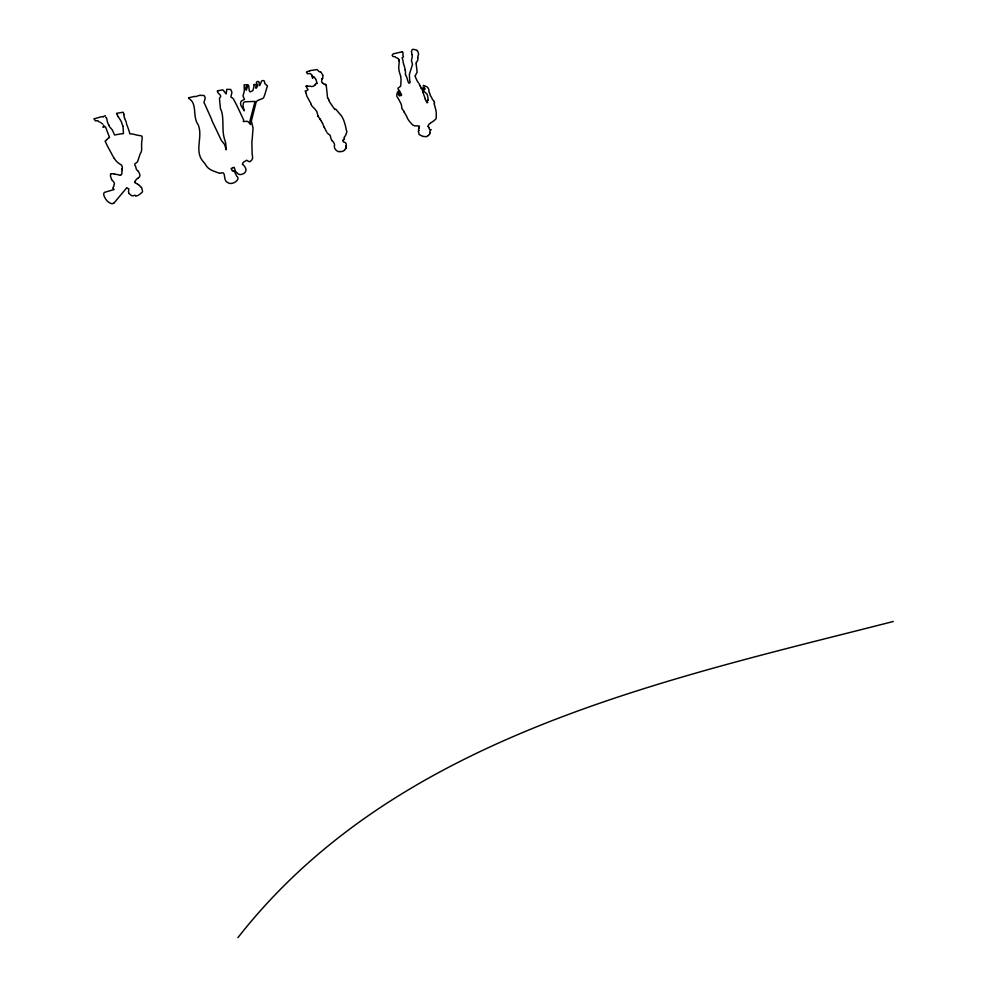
<?xml version="1.0" encoding="UTF-8"?>
<svg xmlns="http://www.w3.org/2000/svg" width="987" height="987" viewBox="0 0 987 987"><rect width="100%" height="100%" fill="white"/><g stroke="black" fill="none" stroke-linecap="round" stroke-linejoin="round"><path stroke-width="1.48" d="M104.091 126.472L102.969 127.212A2.505 2.171 13.7 0 1 103.203 126.805L103.401 126.533M400.685 76.258L400.315 74.901A14.361 12.473 13.7 0 1 399.908 73.926L399.353 72.002A33.299 28.931 13.7 0 1 398.847 69.226L398.81 68.745A20.628 17.926 13.7 0 1 398.748 66.845L399.044 63.686A9.722 8.451 13.7 0 0 399.081 61.231M128.841 193.131L128.396 191.305M142.547 190.972L142.547 191.108A2.961 2.579 13.7 0 1 142.079 192.329L140.697 193.551A8.019 6.971 13.7 0 0 139.907 194.192L137.835 195.562A10.919 9.475 13.7 0 0 137.119 195.722L137.02 195.747A2.208 1.912 13.7 0 1 135.737 195.845M429.764 133.911L429.542 134.491M399.019 91.692L398.551 91.1M231.328 169.147L232.044 170.048M326.105 85.104L325.439 84.166A6.823 5.922 13.7 0 1 324.032 84.364L323.662 83.599M253.967 84.66L253.943 85.425A3.01 2.616 13.7 0 1 254.054 86.005L252.894 90.644L250.118 91.927A3.96 3.442 13.7 0 0 249.871 91.507A2.381 2.06 13.7 0 0 249.316 90.927C248.749 87.522 248.835 80.786 246.873 88.472A5.354 4.651 13.7 0 0 246.738 89.175L246.294 90.224L245.96 89.657A19.925 17.31 13.7 0 1 245.738 88.633L245.689 88.336A2.43 2.11 13.7 0 1 245.738 87.547L247.157 84.993M128.816 190.454L128.742 190.022A1.715 1.493 13.7 0 0 128.766 189.381L128.717 189.233A5.367 4.664 13.7 0 1 128.655 188.862L128.668 188.628M403.794 110.963L401.808 108.533A3.899 3.38 13.7 0 0 401.869 108.064L401.438 104.967A52.508 45.612 13.7 0 1 400.969 103.771L399.069 99.946A6.144 5.342 13.7 0 1 398.612 99.255L398.538 99.07M101.969 123.597L102.611 123.967M234.166 167.383L235.387 170.874A1.937 1.678 13.7 0 0 235.449 171.22L235.868 171.676A2.295 1.999 13.7 0 1 236.152 171.935L236.337 172.133A4.367 3.8 13.7 0 0 236.732 172.528L237.472 173.317M217.448 90.964C216.437 93.346 223.161 95.208 219.83 97.824A2.11 1.838 13.7 0 0 219.459 98.552L220.397 108.188A3.245 2.813 13.7 0 0 221.014 109.73C224.431 118.6 221.507 129.988 224.542 139.192A92.692 80.515 13.7 0 1 225.678 143.115L226.27 149.802L224.542 144.373L221.396 140.487L211.674 120.032A3.714 3.22 13.7 0 1 211.65 119.39L204.642 103.82A10.635 9.241 13.7 0 1 203.939 102.475L205.111 98.601A6.564 5.7 13.7 0 0 205.037 97.17L203.976 95.443L200.484 95.406A6.267 5.441 13.7 0 1 200.225 95.134L195.377 96.677M128.803 193.366L130.802 195.044A5.614 4.873 13.7 0 0 131.802 195.685L133.405 195.845M402.326 57.579L403.473 56.876L402.943 55.371A5.354 4.651 13.7 0 1 402.955 54.951A16.471 14.311 13.7 0 0 402.881 52.323L402.116 51.817M428.802 127.397L429.024 128.187A11.536 10.018 13.7 0 1 429.222 128.557A11.449 9.944 13.7 0 0 429.419 128.939L429.493 129.063A3.01 2.616 13.7 0 0 429.727 129.396M399.019 93.086L399.044 91.668M399.032 93.296L398.341 94.012L398.896 95.221A4.121 3.578 13.7 0 0 399.266 95.776L400.068 95.875L399.39 94.283M188.468 97.812L194.784 96.381M398.933 60.54L398.958 59.738M400.648 76.492L400.993 78.886A4.577 3.985 13.7 0 1 401.08 79.614L401.006 80.848A43.983 38.209 13.7 0 0 400.833 84.623L400.549 86.387A15.447 13.411 13.7 0 1 399.279 87.152L398.069 88.139A1.32 1.147 13.7 0 0 398.045 88.904L398.292 89.311A11.202 9.734 13.7 0 0 398.526 89.607A13.053 11.338 13.7 0 1 400.327 92.371L400.759 93.358A5.317 4.627 13.7 0 0 401.08 93.888L401.438 94.493A1.555 1.357 13.7 0 1 401.524 95.036L401.512 95.184A2.406 2.085 13.7 0 1 401.401 95.603L400.697 94.814A9.241 8.032 13.7 0 0 400.488 94.234L399.809 93.296M417.637 57.628L417.908 58.764A1.579 1.382 13.7 0 1 417.994 59.306L417.809 59.973A12.646 10.98 13.7 0 1 416.687 61.959L416.206 62.551M122.08 168.678L122.191 168.185A8.821 7.662 13.7 0 0 122.277 167.79A2.85 2.48 13.7 0 0 122.178 166.507L122.117 166.433A6.008 5.219 13.7 0 1 121.932 166.026L121.894 165.927A7.452 6.465 13.7 0 0 121.734 165.52A2.023 1.764 13.7 0 0 120.858 164.644L120.513 164.447A15.965 13.867 13.7 0 1 114.332 158.389M428.876 127.163L427.864 126.484M416.193 64.007L417.119 72.113L415.428 75.456A1.653 1.431 13.7 0 0 415.231 76.073M418.932 127.928L419.093 127.459A7.106 6.181 13.7 0 0 419.339 126.916L419.389 126.632A2.85 2.467 13.7 0 0 419.339 126.151L418.932 125.991A12.757 11.079 13.7 0 0 417.378 125.88L415.194 125.867A4.306 3.738 13.7 0 1 414.256 125.682A5.009 4.355 13.7 0 1 412.381 124.67L409.654 121.598A26.316 22.861 13.7 0 1 408.013 119.279L407.545 118.415A15.558 13.51 13.7 0 1 407.039 117.342L406.607 116.306A9.697 8.427 13.7 0 0 406.262 115.59L404.423 112.469M344.401 137.279L344.426 137.193A5.391 4.676 13.7 0 0 344.352 138.846L344.414 139.352M306.661 72.433L306.945 73.211M346.092 145.595L346.227 145.175A3.405 2.961 13.7 0 0 346.19 143.905A2.69 2.344 13.7 0 0 345.549 142.93L345.487 142.881A3.788 3.294 13.7 0 0 345.006 142.473M109.52 137.415L105.486 126.829L104.733 126.953M434.132 103.869L434.514 105.054A1.764 1.53 13.7 0 1 434.687 105.473L435.366 108.225A10.339 8.982 13.7 0 1 435.612 108.989L436.217 112.259A9.179 7.97 13.7 0 1 436.254 113.234L436.229 117.391A3.936 3.417 13.7 0 1 435.649 119.279L433.638 120.945A37.605 32.657 13.7 0 1 431.553 122.363L430.838 122.844A2.788 2.418 13.7 0 0 430.554 123.141L430.505 123.202M342.785 140.709L343.353 139.426A10.24 8.895 13.7 0 0 344.007 139.525L344.327 139.525M416.304 63.834L416.193 63.143M418.476 129.223L418.463 129.84A5.095 4.417 13.7 0 0 418.796 130.432M237.916 937.65C394.985 736.993 659.328 681.227 893.297 621.489M126.632 187.949L114.43 202.508A6.687 5.811 13.7 0 1 114.11 202.828L114.048 202.89M417.846 57.456L417.957 56.641A1.604 1.394 13.7 0 1 417.945 56.111L418.513 54.643A3.084 2.677 13.7 0 0 418.55 54.026L418.241 52.582A17.717 15.385 13.7 0 0 417.994 51.941L417.513 51.053A2.258 1.962 13.7 0 0 417.143 50.695L416.711 50.386M345.869 148.321L345.672 148.531A2.591 2.245 13.7 0 0 345.228 149.111A4.145 3.603 13.7 0 1 344.451 150.357M344.426 136.959L344.895 136.416A8.414 7.304 13.7 0 0 345.66 135.207L345.758 134.972A21.011 18.247 13.7 0 0 346.19 133.862L346.819 131.962A1.875 1.629 13.7 0 0 346.819 131.518L346.597 130.802A18.136 15.755 13.7 0 1 346.03 128.581L345.573 126.435A29.104 25.28 13.7 0 0 345.117 124.633L344.204 121.672A26.859 23.33 13.7 0 0 342.995 118.613L342.6 117.872A25.81 22.417 13.7 0 0 341.983 116.737A13.201 11.462 13.7 0 0 341.416 115.861L336.086 109.545A2.196 1.912 13.7 0 0 335.691 109.199L335.111 109.261A9.216 8.007 13.7 0 0 334.79 109.471L330.065 102.673A13.534 11.758 13.7 0 1 329.041 100.526L329.016 100.341M106.707 139.648L106.263 140.092A14.842 12.893 13.7 0 1 105.782 140.549L105.535 140.771A9.228 8.007 13.7 0 0 105.19 141.079L105.115 141.462A2.147 1.863 13.7 0 1 105.584 142.054L106.46 143.929A57.184 49.671 13.7 0 0 107.731 146.594L114.159 158.463M418.636 129.05L418.661 129.013A1.431 1.246 13.7 0 0 418.981 128.384M430.283 123.437L429.345 123.868A1.53 1.332 13.7 0 0 428.913 124.51L427.976 126.065M121.709 174.28L121.463 174.514A6.588 5.725 13.7 0 0 120.92 175.106L120.426 175.365M311.176 86.56L313.052 86.325A3.59 3.121 13.7 0 0 313.952 85.844L314.841 85.116M312.46 76.196L311.867 76.443A3.245 2.813 13.7 0 0 312.534 76.443L312.632 76.431M429.32 134.466L428.148 135.614M138.266 178.005L137.612 178.437A7.402 6.428 13.7 0 0 136.292 179.461L136.083 179.819A19.74 17.149 13.7 0 0 135.527 180.646L135.441 180.781A8.797 7.637 13.7 0 0 134.898 181.756A1.382 1.197 13.7 0 0 134.861 182.287M109.36 137.526L108.385 138.229A18.815 16.347 13.7 0 0 106.695 139.648M254.004 84.574L256.312 84.487L255.621 88.016L256.349 88.151L257.854 85.45L256.595 83.537A1.937 1.69 13.7 0 1 256.521 82.957C255.621 81.181 259.803 80.835 259.162 82.661A1.715 1.493 13.7 0 0 259.013 82.97L259.655 85.672L261.58 81.193A2.147 1.863 13.7 0 1 262.011 80.774L262.443 80.601A2.505 2.184 13.7 0 1 263.035 80.576C265.75 80.465 263.566 83.5 265.589 84.154A2.406 2.085 13.7 0 1 266.108 84.66A1.629 1.419 13.7 0 1 266.305 84.981L267.132 85.598A1.382 1.197 13.7 0 1 267.452 86.017C265.984 89.829 265.244 94.333 263.455 97.984A14.386 12.498 13.7 0 1 262.493 98.527L260.099 99.514A11.289 9.808 13.7 0 1 259.297 99.823L258.656 100.057A22.442 19.493 13.7 0 0 257.706 100.44L256.213 101.846L251.364 121.056L253.054 127.989L252.08 140.697A36.63 31.818 13.7 0 0 251.858 141.622L251.759 142.116A8.612 7.477 13.7 0 1 251.858 142.436L252.154 154.786A1.295 1.123 13.7 0 1 252.388 155.23L252.598 157.908A4.318 3.751 13.7 0 1 252.376 158.759L252.203 159.191A5.873 5.095 13.7 0 1 251.845 159.956L249.896 161.683A4.133 3.59 13.7 0 1 248.86 161.56L246.639 160.227A12.597 10.931 13.7 0 1 245.368 161.091L244.455 161.584A5.453 4.738 13.7 0 1 243.949 161.794L243.061 162.707A9.389 8.155 13.7 0 0 242.753 163.311L242.42 163.978M134.133 195.315L134.972 195.401M231.192 168.481L232.784 167.79M219.891 173.12L220.644 173.083A1.949 1.69 13.7 0 0 221.063 173.107L221.544 172.996A4.232 3.677 13.7 0 0 221.976 172.787C226.035 171.874 223 181.189 227.726 182.509C231.735 185.988 241.642 179.363 236.596 176.031A9.673 8.402 13.7 0 1 236.325 175.304L235.807 174.144A1.974 1.715 13.7 0 0 235.498 173.848L234.277 170.936M135.527 163.361L135.601 163.324A9.586 8.328 13.7 0 0 136.403 162.732L136.971 162.275A4.762 4.145 13.7 0 0 137.612 161.56L140.129 154.021A9.068 7.871 13.7 0 1 140.536 153.182L141.018 152.356A4.516 3.923 13.7 0 0 141.277 151.776L141.474 150.949A17.223 14.965 13.7 0 0 141.659 149.049L141.585 145.052A37.654 32.707 13.7 0 1 141.844 141.055L142.091 139.105A20.073 17.433 13.7 0 0 142.19 137.144L141.746 136.009A6.28 5.453 13.7 0 0 141.178 135.861L140.783 135.762A20.801 18.062 13.7 0 0 139.586 135.54L137.612 135.231A11.462 9.956 13.7 0 1 136.058 134.874L133.023 134.109A23.219 20.172 13.7 0 0 130.938 133.887L130.309 133.85A1.456 1.271 13.7 0 1 129.939 133.788L129.741 133.59A9.685 8.414 13.7 0 0 129.667 133.183L129.433 132.233A43.773 38.024 13.7 0 0 128.779 130.099L126.422 123.572M430.727 129.766L429.863 129.556M306.426 90.866L308.018 89.731L306.389 86.881A5.527 4.799 13.7 0 1 306.069 86.227L306.081 86.214M427.84 135.737L426.631 136.675L422.905 136.428M233.66 167.408L233.512 167.482A11.091 9.636 13.7 0 1 233.068 167.679M217.461 90.89L222.877 89.842L226.208 93.962L226.702 89.361L230.687 89.422L231.933 92.272L230.909 96.997L233.228 98.601L237.176 106.152L243.715 120.093L243.246 121.574L247.206 121.315A6.724 5.836 13.7 0 1 247.897 121.672L248.255 121.907A2.319 2.011 13.7 0 1 248.662 122.351L250.525 124.498L250.402 123.276A15.484 13.448 13.7 0 1 250.254 122.844L250.019 121.956A8.291 7.205 13.7 0 1 249.97 120.759L255.065 101.427L245.109 101.76A8.118 7.057 13.7 0 0 243.678 102.599C241.161 106.806 248.058 117.132 240.902 105.399A9.537 8.291 13.7 0 1 240.581 103.055L241.062 101.254L244.542 99.329L242.975 96.035L244.332 91.014L244.134 84.833L247.108 84.734M233.376 171.022L233.993 170.911M233.117 171.109L233.031 171.096A1.468 1.271 13.7 0 1 232.821 170.665L232.229 170.628M430.937 129.642L429.999 131.086A2.122 1.851 13.7 0 0 429.888 131.74L429.913 131.987A10.043 8.723 13.7 0 1 429.95 132.591M306.143 86.079L306.254 86.054A4.454 3.874 13.7 0 1 307.463 86.165L307.586 86.19M322.515 78.615L322.391 78.639A4.293 3.726 13.7 0 1 322.009 78.652M103.98 125.842L103.462 125.078M113.752 189.627L104.338 192.403A6.588 5.725 13.7 0 0 103.845 193.464L103.709 194.032A2.505 2.171 13.7 0 0 103.734 194.575L104.042 195.747A8.858 7.699 13.7 0 0 104.449 196.882L104.548 197.042A35.396 30.745 13.7 0 0 105.597 198.88L106.547 200.262A7.316 6.354 13.7 0 0 107.312 201.089L107.756 201.471A17.495 15.2 13.7 0 0 109.594 202.779L111.494 203.655A1.875 1.629 13.7 0 0 112.123 203.692L112.247 203.68A5.034 4.367 13.7 0 0 113.061 203.495L113.32 203.396A2.208 1.912 13.7 0 0 113.826 203.1M219.447 173.342C214.413 171.096 208.479 170.319 205.382 164.41A27.87 24.206 13.7 0 0 204.58 163.126C192.86 151.764 203.655 137.637 198.103 124.584C192.206 116.774 197.745 103.524 188.751 98.404M309.733 70.719L309.943 70.657A9.043 7.847 13.7 0 1 311.485 70.361L312.176 70.311A16.224 14.089 13.7 0 0 312.904 70.225L316.987 69.559L317.888 70.262A5.219 4.528 13.7 0 0 318.295 70.805L319.048 71.706A8.254 7.168 13.7 0 1 320.047 71.767L320.343 71.829M340.219 151.504L341.638 151.554A2.899 2.517 13.7 0 0 342.267 151.443A8.747 7.6 13.7 0 0 344.278 150.382M105.35 115.689L103.277 116.577M401.795 51.879L394.146 53.631A22.01 19.111 13.7 0 0 393.196 53.878L392.147 55.21A7.254 6.304 13.7 0 0 392.295 55.568L392.666 56.185A1.271 1.098 13.7 0 0 393.529 56.592L395.084 56.728A1.937 1.678 13.7 0 1 395.355 56.975L395.442 57.061A3.183 2.764 13.7 0 0 397.193 58.023L398.23 58.714M428.173 100.415L428.247 100.403A5.478 4.75 13.7 0 0 428.222 99.884L427.902 97.664A3.541 3.084 13.7 0 0 427.864 97.17L427.655 96.282A18.765 16.298 13.7 0 1 427.482 95.579L427.272 94.678A6.477 5.626 13.7 0 0 427.198 94.345L426.273 93.346A6.662 5.786 13.7 0 1 425.779 93.025L425.545 92.84A2.319 2.011 13.7 0 1 425.175 92.445L424.62 91.779A1.752 1.518 13.7 0 1 424.225 91.446L423.818 90.162A1.986 1.727 13.7 0 0 423.633 89.842L423.522 89.706M128.137 188.517L126.99 188.073M427.729 102.636L427.556 102.623A1.53 1.32 13.7 0 0 426.89 102.759L426.68 102.08A4.898 4.256 13.7 0 0 426.273 101.353L426.15 101.155A9.475 8.241 13.7 0 1 425.274 98.971M310.251 86.066L310.214 86.066A4.034 3.504 13.7 0 0 309.412 86.128L309.104 86.177A4.627 4.01 13.7 0 1 307.586 86.251L307.525 86.177M138.34 184.692L137.279 183.804M322.342 82.994L321.663 81.847A18.025 15.656 13.7 0 1 321.885 78.96M138.587 184.705L139.315 185.223A3.43 2.986 13.7 0 0 139.846 185.852L140.45 186.555M429.789 132.789L429.641 132.961A2.677 2.319 13.7 0 0 429.851 133.331L429.888 133.393M422.757 136.354L419.315 134.627A1.431 1.246 13.7 0 1 418.969 134.22C419.191 132.172 417.415 131.518 418.92 130.654M307.586 73.791L310.276 73.507L311.83 75.111M101.735 116.639L93.79 118.921M135.096 195.426L135.75 195.747M114.27 173.885L115.171 174.144A7.933 6.897 13.7 0 0 115.923 174.329L117.034 174.526A22.01 19.123 13.7 0 1 117.515 174.613L118.884 174.896A7.156 6.218 13.7 0 1 120.143 175.242L120.192 175.279M398.366 58.764L398.896 59.565M424.225 87.238L424.842 89.299M100.353 122.326L101.192 122.844M344.747 142.325L343.661 142.066A2.307 1.999 13.7 0 1 343.365 141.56L343.205 141.166M95.727 120.636L95.813 120.673A2.665 2.307 13.7 0 1 95.085 120.328A1.357 1.184 13.7 0 1 94.727 119.995L94.653 119.883M136.959 183.693L136.848 183.656A2.973 2.591 13.7 0 1 136.354 183.397L136.218 183.323A2.048 1.777 13.7 0 0 135.799 183.212L135.034 182.743A1.567 1.357 13.7 0 1 134.874 182.287M312.657 78.306L313.41 77.035M419.142 83.624L419.376 84.154A4.824 4.195 13.7 0 0 419.709 85.166L419.833 85.45M423.916 87.991L422.609 87.942L423.374 89.496M313.891 76.789L313.965 76.838A5.009 4.343 13.7 0 1 314.939 78.047L315.581 79.083M404.226 112.345L403.794 111.556M138.044 170.973L137.588 170.665A4.503 3.911 13.7 0 1 136.86 169.937L136.774 169.85A3.269 2.85 13.7 0 1 136.317 169.098A9.426 8.192 13.7 0 1 136.107 168.395L135.54 166.223A2.073 1.801 13.7 0 0 135.367 165.902L134.886 165.224A1.777 1.542 13.7 0 1 135.342 163.509M311.954 75.222L312.176 75.468A5.157 4.479 13.7 0 1 312.435 75.95L312.435 75.95M329.905 135.12L328.622 134.146A6.934 6.021 13.7 0 1 327.277 132.986M429.296 92.482L428.926 91.149A9.327 8.106 13.7 0 0 428.58 88.879A10.018 8.698 13.7 0 0 427.161 86.942L423.448 85.363L423.152 86.066M111.802 179.856L112.148 180.189A6.403 5.564 13.7 0 1 112.481 180.522A19.296 16.754 13.7 0 1 113.246 181.411L113.665 181.941A5.071 4.404 13.7 0 1 114.381 183.36L114.455 183.792A1.505 1.308 13.7 0 1 114.233 184.322A2.467 2.147 13.7 0 0 113.924 184.902C114.911 186.765 111.198 187.851 113.53 188.85A2.628 2.282 13.7 0 1 113.826 189.307L113.875 189.442M237.645 173.539C239.656 176.142 246.368 173.527 245.923 169.949A5.317 4.627 13.7 0 0 245.812 168.987L245.738 168.678A7.378 6.415 13.7 0 0 245.084 167.185A22.269 19.345 13.7 0 0 244.764 166.68A2.714 2.356 13.7 0 0 244.394 166.223L242.506 164.212M319.973 118.896L319.911 118.822A6.527 5.675 13.7 0 1 319.257 118.008L318.345 116.528M332.125 140.647L332.261 140.796A20.419 17.741 13.7 0 0 332.681 141.227L333.125 141.696A7.291 6.329 13.7 0 1 333.618 142.288L334.507 144.423A5.367 4.664 13.7 0 0 334.556 144.818A6.082 5.28 13.7 0 0 338.738 151.714M122.943 112.271L116.441 113.357M430.468 95.628L431.812 97.96A19.999 17.371 13.7 0 0 432.479 99.403L432.664 99.786A4.059 3.529 13.7 0 1 433.318 100.23L433.898 101.167M429.468 92.642L430.098 94.653A4.306 3.738 13.7 0 0 430.184 95.085L430.258 95.295M321.219 120.537L320.985 120.303A2.319 2.023 13.7 0 1 320.467 119.846L320.356 119.723A1.382 1.209 13.7 0 1 319.924 118.896M311.028 104.4L311.09 104.486A3.862 3.356 13.7 0 1 311.324 104.856L311.732 105.634A4.873 4.232 13.7 0 0 312.521 106.682L313.434 107.534A23.478 20.394 13.7 0 1 314.878 109.088L316.79 111.457L317.937 115.898M318.283 116.454L318.209 116.343A3.689 3.208 13.7 0 1 317.925 115.898M138.266 171.232L138.513 171.676A12.103 10.524 13.7 0 0 138.686 172.034L138.883 172.367A7.156 6.206 13.7 0 1 139.315 173.12L139.426 173.453A15.15 13.152 13.7 0 1 139.796 174.699L139.895 175.353A2.603 2.258 13.7 0 1 139.858 175.834L139.71 176.303A5.132 4.454 13.7 0 1 138.254 177.993M322.798 75.135L322.49 74.679A7.97 6.921 13.7 0 1 322.206 74.235L321.306 72.693A2.356 2.048 13.7 0 0 320.43 71.718M418.34 82.748L418.18 82.464A14.484 12.584 13.7 0 0 417.6 81.588L417.513 81.477A5.071 4.404 13.7 0 1 417.328 81.181L415.687 77.714A9.253 8.032 13.7 0 1 415.502 77.159L415.243 76.073M140.536 186.777L141.56 187.579A1.777 1.542 13.7 0 1 141.869 188.344L141.881 188.887A2.233 1.949 13.7 0 0 141.943 189.245L142.301 190.158M321.219 121.13L321.306 121.29A3.812 3.306 13.7 0 1 321.54 121.759L322.058 122.326A2.492 2.171 13.7 0 1 322.169 122.844L322.243 123.239M322.7 123.4A4.096 3.553 13.7 0 1 322.946 124.091L323.242 125.065A12.732 11.054 13.7 0 0 324.057 126.978L324.39 127.533M324.279 127.348L325.661 130.013A12.868 11.178 13.7 0 0 326.709 131.925M398.353 98.7L398.217 98.441A5.034 4.367 13.7 0 0 397.798 97.799L397.613 97.602A8.315 7.217 13.7 0 1 397.354 97.294A2.776 2.406 13.7 0 1 396.823 96.01L396.823 95.85A4.232 3.677 13.7 0 0 396.774 95.307L397.329 92.408A11.906 10.339 13.7 0 1 398.267 91.31M424.657 88.929L424.706 89.027A3.208 2.788 13.7 0 0 423.929 87.979M420.672 86.955L420.721 87.066A8.414 7.304 13.7 0 1 421.104 88.016M422.954 92.42L424.435 96.541A13.707 11.906 13.7 0 1 425.089 98.416L425.249 98.971M116.811 114.344L117.539 115.158M311.053 103.808L307.031 96.467A5.527 4.812 13.7 0 1 306.858 96.06A9.154 7.945 13.7 0 1 306.513 94.863L306.451 94.53A10.191 8.858 13.7 0 0 306.377 94.147L306.352 94.073A3.43 2.973 13.7 0 1 306.278 93.654L306.278 93.506M126.398 122.536L124.93 118.971M122.055 173.317L121.956 173.046A7.588 6.588 13.7 0 1 121.82 172.663A1.69 1.468 13.7 0 1 121.808 171.96L121.907 171.676A4.565 3.96 13.7 0 0 122.129 170.763L122.055 169.752M405.558 74.765L406.274 76.27A11.264 9.784 13.7 0 1 406.94 77.739L407.421 79.515A21.171 18.383 13.7 0 0 408.236 81.983L408.778 83.179A9.216 7.995 13.7 0 1 409.839 82.896L410.148 81.699A7.032 6.107 13.7 0 1 409.716 80.761L409.371 74.556A24.268 21.085 13.7 0 1 409.556 73.889L412.344 64.883A6.033 5.243 13.7 0 0 412.492 64.5L411.431 60.417L411.974 57.974A6.761 5.873 13.7 0 0 412.122 54.914M123.831 114.837L123.893 115.232A7.008 6.095 13.7 0 0 124.288 116.811L124.35 116.984A1.999 1.74 13.7 0 1 124.448 117.305M345.919 147.026L345.931 147.088A2.221 1.925 13.7 0 1 346.005 148.358M433.91 101.39L434.046 101.636A2.48 2.147 13.7 0 1 434.379 103.573M412.06 54.68L411.567 52.262A28.808 25.02 13.7 0 1 411.505 51.361L412.233 49.56A2.196 1.912 13.7 0 1 413.134 49.35L414.491 49.547A9.302 8.081 13.7 0 1 416.736 50.349M330.312 135.972L330.879 138.192A6.564 5.7 13.7 0 0 332.101 140.66M421.079 88.028L422.066 89.62A1.888 1.641 13.7 0 1 422.3 89.953L422.535 90.557A10.98 9.537 13.7 0 1 422.67 91.223L422.683 91.322M122.968 126.077L121.783 123.313A13.51 11.733 13.7 0 0 121.722 122.832L121.648 122.524A3.134 2.727 13.7 0 0 121.45 122.006L120.574 120.377A25.933 22.528 13.7 0 0 119.859 119.168L119.008 117.86A25.489 22.146 13.7 0 0 118.44 117.046A11.684 10.154 13.7 0 0 118.033 116.528M306.278 93.309L305.6 92.124A6.564 5.712 13.7 0 0 305.489 91.754L305.452 91.655A1.764 1.53 13.7 0 1 305.316 90.804M317.049 83.562L316.63 81.81A13.781 11.98 13.7 0 0 315.643 79.071M405.213 70.139L404.719 67.758A38.727 33.632 13.7 0 0 404.164 65.759L403.658 64.18A18.531 16.1 13.7 0 1 403.214 62.267L403.066 61.305A16.631 14.447 13.7 0 0 402.708 59.689L402.375 58.455A4.244 3.689 13.7 0 1 402.314 57.69M422.72 91.544L422.732 91.631A4.947 4.293 13.7 0 0 422.942 92.433M123.03 126.348L123.424 133.652A15.385 13.362 13.7 0 0 122.696 133.701L122.055 133.751A29.203 25.366 13.7 0 0 119.649 134.072L114.578 134.997L112.456 130.21A7.378 6.415 13.7 0 0 111.765 129.26L110.26 127.582A11.782 10.24 13.7 0 1 109.187 126.077L109.323 125.892A2.282 1.986 13.7 0 0 109.014 125.411A4.553 3.96 13.7 0 1 108.656 124.855M327.598 98.206L326.389 86.597A10.376 9.019 13.7 0 0 326.179 85.696L326.166 85.659A2.542 2.208 13.7 0 1 326.092 85.104M398.921 60.799L398.933 60.886A6.786 5.897 13.7 0 0 399.007 61.243M117.564 115.417L117.589 115.726A1.406 1.221 13.7 0 0 117.823 116.281M420.351 86.498L420.351 86.548A1.32 1.147 13.7 0 0 420.252 85.992M124.473 117.564L124.498 118.008A1.542 1.332 13.7 0 0 124.658 118.551M418.907 128.285L418.907 128.372A2.159 1.875 13.7 0 1 418.92 127.928M312.336 78.035A2.381 2.073 13.7 0 1 312.768 76.924M306.451 72.211A7.625 6.625 13.7 0 1 309.782 70.867M322.737 75.271A4.96 4.306 13.7 0 1 322.811 76.567L322.798 77.541A3.43 2.973 13.7 0 1 322.65 78.516M322.712 83.068A1.382 1.197 13.7 0 1 323.156 83.13M327.955 98.169A5.132 4.466 13.7 0 1 328.856 100.341M345.82 146.89A4.071 3.529 13.7 0 1 346.141 145.607M340.231 151.554A3.023 2.628 13.7 0 1 339.022 151.529M314.828 85.116A6.045 5.256 13.7 0 0 315.408 84.574L315.778 83.55A3.047 2.653 13.7 0 1 317.012 83.463M405.201 70.151A18.42 16.002 13.7 0 1 405.484 73.05L405.435 73.346A6.156 5.342 13.7 0 0 405.521 74.765M427.519 102.142A1.567 1.369 13.7 0 1 428.025 100.168M111.568 179.548A2.517 2.184 13.7 0 1 111.408 178.931A2.665 2.319 13.7 0 0 111.309 178.437L111 177.648A6.613 5.737 13.7 0 1 110.618 174.193M110.951 173.897A5.169 4.491 13.7 0 1 114.208 174.045M122.067 169.752A6.304 5.478 13.7 0 1 122.043 168.666M99.317 121.87A3.492 3.035 13.7 0 1 98.712 121.537L98.416 121.228A6.86 5.959 13.7 0 0 98.132 120.969L97.787 120.784A4.269 3.714 13.7 0 0 96.529 120.722L96.455 120.71A1.727 1.493 13.7 0 1 95.813 120.685M103.351 116.774A1.851 1.616 13.7 0 1 102.537 116.811M106.312 117.786A1.308 1.135 13.7 0 1 105.905 117.145M106.374 117.774A5.651 4.91 13.7 0 1 106.966 119.995L107.04 120.204A14.756 12.819 13.7 0 0 108.706 124.843M123.153 112.469A3.195 2.776 13.7 0 1 123.659 113.295L123.708 113.505A3.677 3.195 13.7 0 1 123.967 114.504"/></g></svg>
